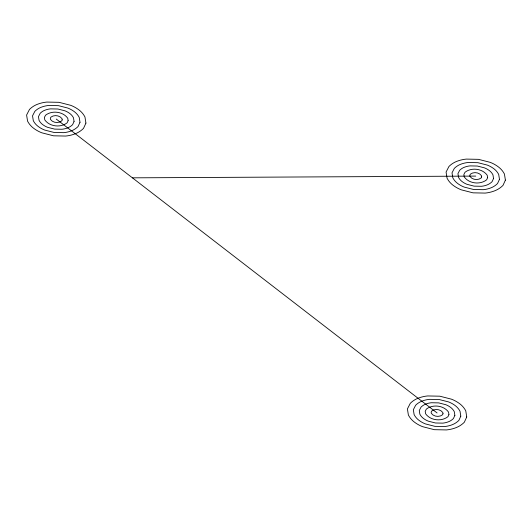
<?xml version="1.0" encoding="UTF-8"?>
<svg xmlns="http://www.w3.org/2000/svg" width="532" height="532" viewBox="0 0 532 532"><rect width="100%" height="100%" fill="white"/><g stroke="black" fill="none" stroke-linecap="round" stroke-linejoin="round"><path stroke-width="0.8" d="M132.421 177.834L475.741 176.092M56.259 119.062L437.071 412.938M62.191 119.866L61.712 120.924C58.507 123.51 52.914 122.879 50.52 119.481L50.327 118.257L50.906 117.14C54.104 114.613 59.631 115.278 61.998 118.643L62.191 119.866M68.129 120.678L67.165 122.786C60.754 127.959 49.569 126.696 44.788 119.893L44.395 117.446L45.546 115.211C51.956 110.171 63.009 111.494 67.737 118.23L68.129 120.678M74.061 121.482L72.618 124.648A14.012 13.566 -19.3 0 1 67.684 127.88A20.668 20.01 -19.3 0 1 61.898 129.256L54.623 129.11L47.607 127.314A20.668 20.01 -19.3 0 1 42.52 124.455A13.194 12.775 -19.3 0 1 39.049 120.312L38.464 116.641L40.193 113.289A13.194 12.775 -19.3 0 1 44.834 110.244A20.668 20.01 -19.3 0 1 50.62 108.867L57.902 109.013L64.911 110.809A20.668 20.01 -19.3 0 1 70.005 113.668A13.194 12.775 -19.3 0 1 73.476 117.811L74.061 121.482M79.993 122.287L78.071 126.51A18.68 18.088 -19.3 0 1 71.494 130.819A27.551 26.673 -19.3 0 1 63.78 132.654L54.071 132.461L44.728 130.067A27.551 26.673 -19.3 0 1 37.938 126.257A17.596 17.031 -19.3 0 1 33.31 120.724L32.532 115.836L34.833 111.368A17.596 17.031 -19.3 0 1 41.031 107.304A27.551 26.673 -19.3 0 1 48.745 105.469L58.447 105.662L67.797 108.056A27.551 26.673 -19.3 0 1 74.586 111.866A17.596 17.031 -19.3 0 1 79.215 117.399L79.993 122.287M85.925 123.091L83.524 128.372A23.348 22.61 -19.3 0 1 75.305 133.758A34.44 33.343 -19.3 0 1 65.662 136.052L53.526 135.806L41.842 132.814A34.44 33.343 -19.3 0 1 33.356 128.052A21.992 21.293 -19.3 0 1 27.571 121.143L26.6 115.032L29.479 109.439A21.992 21.293 -19.3 0 1 37.22 104.365A34.44 33.343 -19.3 0 1 46.863 102.071L58.999 102.317L70.683 105.309A34.44 33.343 -19.3 0 1 79.168 110.071A21.992 21.293 -19.3 0 1 84.954 116.98L85.925 123.091M481.673 176.897L481.187 177.954C477.982 180.541 472.396 179.909 470.002 176.504L469.809 175.281L470.381 174.163C473.586 171.643 479.113 172.308 481.48 175.673L481.673 176.897M487.605 177.701L486.64 179.809C480.23 184.99 469.051 183.726 464.263 176.923L463.871 174.476L465.028 172.242C471.432 167.194 482.484 168.524 487.212 175.254L487.605 177.701M493.536 178.506L492.093 181.671A14.012 13.566 -19.3 0 1 487.166 184.903A20.668 20.01 -19.3 0 1 481.38 186.286L474.098 186.14L467.089 184.345A20.668 20.01 -19.3 0 1 461.995 181.485A13.194 12.775 -19.3 0 1 458.524 177.336L457.939 173.671L459.668 170.313A13.194 12.775 -19.3 0 1 464.316 167.274A20.668 20.01 -19.3 0 1 470.102 165.891L477.377 166.044L484.393 167.839A20.668 20.01 -19.3 0 1 489.48 170.692A13.194 12.775 -19.3 0 1 492.951 174.842L493.536 178.506M499.468 179.317L497.546 183.533A18.68 18.088 -19.3 0 1 490.969 187.843A27.551 26.673 -19.3 0 1 483.256 189.685L473.553 189.485L464.203 187.091A27.551 26.673 -19.3 0 1 457.414 183.281A17.596 17.031 -19.3 0 1 452.785 177.755L452.007 172.86L454.315 168.391A17.596 17.031 -19.3 0 1 460.506 164.335A27.551 26.673 -19.3 0 1 468.22 162.493L477.929 162.692L487.272 165.086A27.551 26.673 -19.3 0 1 494.062 168.897A17.596 17.031 -19.3 0 1 498.69 174.423L499.468 179.317M505.4 180.122L502.999 185.395A23.348 22.61 -19.3 0 1 494.78 190.782A34.44 33.343 -19.3 0 1 485.137 193.083L473.001 192.837L461.317 189.844A34.44 33.343 -19.3 0 1 452.832 185.083A21.992 21.293 -19.3 0 1 447.046 178.167L446.075 172.055L448.955 166.469A21.992 21.293 -19.3 0 1 456.695 161.395A34.44 33.343 -19.3 0 1 466.338 159.095L478.474 159.341L490.158 162.333A34.44 33.343 -19.3 0 1 498.644 167.101A21.992 21.293 -19.3 0 1 504.429 174.011L505.4 180.122M443.003 413.743L442.524 414.8C439.319 417.387 433.726 416.756 431.332 413.357L431.139 412.134L431.718 411.017C434.917 408.49 440.443 409.155 442.81 412.519L443.003 413.743M448.935 414.554L447.977 416.662C441.56 421.836 430.381 420.573 425.593 413.77L425.208 411.322L426.358 409.088C432.762 404.047 443.814 405.371 448.549 412.107L448.935 414.554M454.867 415.359L453.43 418.524A14.012 13.566 -19.3 0 1 448.496 421.756A20.668 20.01 -19.3 0 1 442.71 423.133L435.429 422.987L428.42 421.191A20.668 20.01 -19.3 0 1 423.326 418.332A13.194 12.775 -19.3 0 1 419.854 414.189L419.276 410.518L421.005 407.166A13.194 12.775 -19.3 0 1 425.647 404.121A20.668 20.01 -19.3 0 1 431.432 402.744L438.714 402.89L445.723 404.686A20.668 20.01 -19.3 0 1 450.817 407.545A13.194 12.775 -19.3 0 1 454.288 411.688L454.867 415.359M460.798 416.164L458.883 420.386A18.68 18.088 -19.3 0 1 452.306 424.696A27.551 26.673 -19.3 0 1 444.592 426.531L434.883 426.338L425.534 423.944A27.551 26.673 -19.3 0 1 418.744 420.134A17.596 17.031 -19.3 0 1 414.115 414.601L413.344 409.713L415.645 405.244A17.596 17.031 -19.3 0 1 421.836 401.181A27.551 26.673 -19.3 0 1 429.55 399.346L439.259 399.539L448.609 401.933A27.551 26.673 -19.3 0 1 455.399 405.743A17.596 17.031 -19.3 0 1 460.027 411.276L460.798 416.164M466.73 416.968L464.33 422.248A23.348 22.61 -19.3 0 1 456.11 427.635A34.44 33.343 -19.3 0 1 446.474 429.929L434.338 429.683L422.654 426.691A34.44 33.343 -19.3 0 1 414.162 421.929A21.992 21.293 -19.3 0 1 408.377 415.02L407.412 408.909L410.292 403.316A21.992 21.293 -19.3 0 1 418.032 398.242A34.44 33.343 -19.3 0 1 427.668 395.948L439.804 396.194L451.488 399.186A34.44 33.343 -19.3 0 1 459.981 403.948A21.992 21.293 -19.3 0 1 465.766 410.857L466.73 416.968"/></g></svg>
